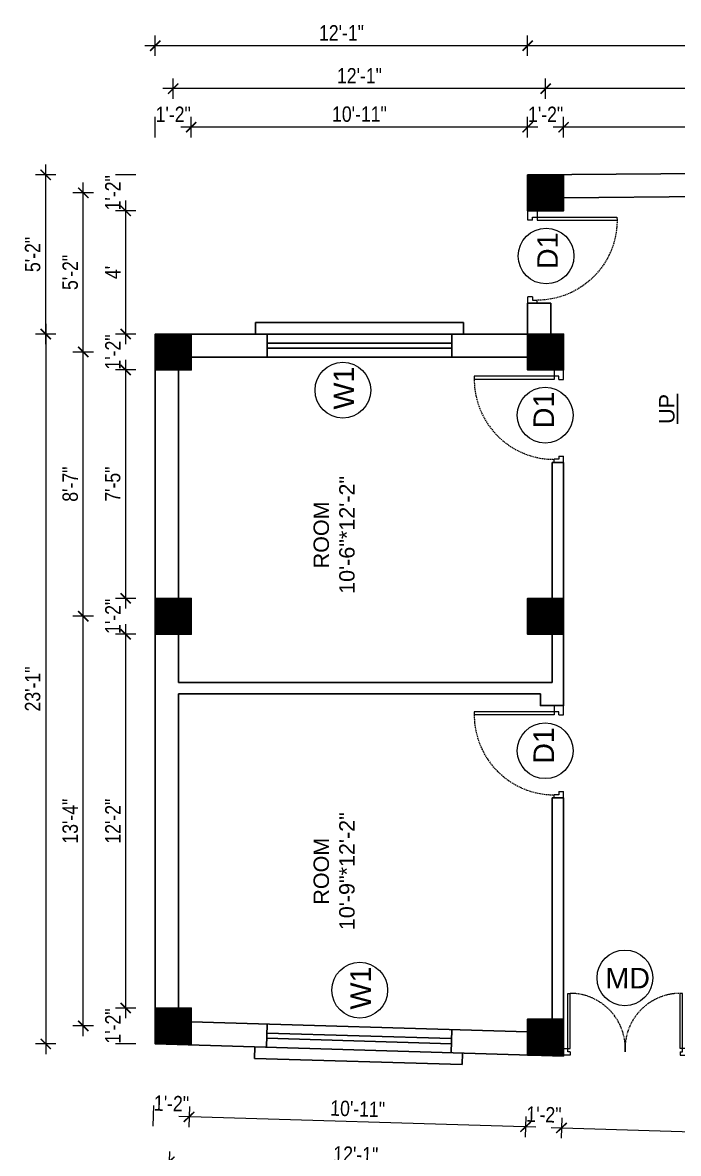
# Model space of a CAD drawing. Header units: inches. Extents: x -9985691 to 3643, y -3270716 to 4788.
# Drawn here: x -4968223.1 to -4967967.6, y -3264834.8 to -3264394.2 of the extents above; entities that cross this region are included whole.
import ezdxf

# ---------------------------------------------------------------- set-up
doc = ezdxf.new("R2010")
doc.units = ezdxf.units.IN
doc.header["$LTSCALE"] = 2
doc.header["$MEASUREMENT"] = 0
doc.header["$PDMODE"] = 34
doc.linetypes.add('HIDDEN', pattern=[0.375, 0.25, -0.125])
doc.layers.get('0').update_dxf_attribs({"linetype": 'CONTINUOUS'})
doc.layers.get('DEFPOINTS').update_dxf_attribs({"color": 141, "linetype": 'CONTINUOUS'})
doc.layers.add('A-Hatch', color=7, linetype='CONTINUOUS')
for name, color, linetype, lineweight in [('Annotate-Lite.w', 177, 'CONTINUOUS', 9), ('DIM 1-100', 4, 'CONTINUOUS', 13), ('Door-Window.w', 4, 'CONTINUOUS', 15), ('TEXT', 181, 'CONTINUOUS', 25)]:
    doc.layers.add(name, color=color, linetype=linetype, lineweight=lineweight)
doc.styles.add('arial.', font='arial.ttf')
doc.styles.add('gaurav', font='arial.ttf')
doc.styles.get("Standard").update_dxf_attribs({"font": 'ARIALN.TTF'})
doc.dimstyles.new('1 by 96', dxfattribs={"dimtxt": 6, "dimasz": 4, "dimexe": 4, "dimexo": 4, "dimgap": 2, "dimtad": 1, "dimdec": 0, "dimzin": 0, "dimdsep": 46, "dimlunit": 4, "dimtxsty": 'Standard', "dimblk": 'ARCHTICK', "dimcen": 0, "dimdle": 4, "dimadec": 0, "dimazin": 0, "dimtfac": 1, "dimtdec": 0, "dimtix": 1, "dimtofl": 0, "dimtmove": 1, "dimatfit": 3, "dimldrblk": 'ARCHTICK', "dimfxl": 4, "dimfxlon": 1, "dimtolj": 1, "dimtzin": 0, "dimlwd": -1, "dimlwe": -1, "dimarcsym": 0})

# ---------------------------------------------------------------- blocks, each defined once
blk = doc.blocks.new('FDFDRE')
at = {"ltscale": 3}
for p, q in [((165701.11, -58637.82), (165701.1, -58641.5)), ((165701.1, -58641.5), (165703.55, -58641.5)), ((165704.78, -58637.83), (165701.11, -58637.82)), ((165703.55, -58641.5), (165703.53, -58672.63)), ((165704.78, -58639.66), (165703.55, -58639.66)), ((165703.55, -58639.66), (165703.55, -58641.5)), ((165703.55, -58641.5), (165704.78, -58641.5)), ((165704.78, -58641.5), (165704.76, -58672.65)), ((165704.78, -58639.66), (165704.78, -58637.83)), ((165766.98, -58637.83), (165770.65, -58637.82)), ((165766.98, -58639.66), (165766.98, -58637.83)), ((165766.98, -58639.66), (165768.2, -58639.66)), ((165766.98, -58641.5), (165767, -58672.65)), ((165768.2, -58641.5), (165766.98, -58641.5)), ((165768.2, -58639.66), (165768.2, -58641.5)), ((165770.65, -58641.5), (165768.2, -58641.5)), ((165768.2, -58641.5), (165768.22, -58672.63)), ((165770.65, -58637.82), (165770.65, -58641.5)), ((165703.53, -58672.63), (165704.76, -58672.65)), ((165768.22, -58672.63), (165767, -58672.65))]:
    blk.add_line(p, q, dxfattribs=at)
at = {"layer": 'Door-Window.w', "color": 9, "linetype": 'HIDDEN', "lineweight": 18}
for centre, start, end in [((165704.78, -58641.5), 269.96183, 3.38353), ((165766.98, -58641.5), 176.61647, 270.03817)]:
    blk.add_arc(centre, 31.16, start, end, dxfattribs=at)
blk = doc.blocks.new('3-0')
at = {"ltscale": 3}
for p, q in [((11063.05, 10097.68), (11065.97, 10099.9)), ((11063.05, 10097.68), (11064.53, 10095.73)), ((11065.25, 10097.81), (11066.71, 10098.92)), ((11065.99, 10096.84), (11065.25, 10097.81)), ((11065.97, 10099.9), (11066.71, 10098.92)), ((11065.99, 10096.84), (11064.53, 10095.73)), ((11085.5, 10074.13), (11110.32, 10092.96)), ((11111.05, 10091.97), (11110.32, 10092.96)), ((11086.24, 10073.15), (11111.05, 10091.97)), ((11084.04, 10073.02), (11082.57, 10071.91)), ((11082.57, 10071.91), (11084.79, 10068.98)), ((11084.04, 10073.02), (11084.78, 10072.04)), ((11084.78, 10072.04), (11086.24, 10073.15)), ((11084.79, 10068.98), (11087.72, 10071.2)), ((11086.24, 10073.15), (11085.5, 10074.13)), ((11087.72, 10071.2), (11086.24, 10073.15))]:
    blk.add_line(p, q, dxfattribs=at)
at = {"layer": 'Door-Window.w', "color": 9, "linetype": 'HIDDEN', "lineweight": 18}
blk.add_arc((11085.5, 10074.13), 31.16, 37.1906, 127.1465, dxfattribs=at)
blk = doc.blocks.new('*D807')
at = {"layer": 'DEFPOINTS', "color": 0, "ltscale": 0.5, "transparency": 16777216}
for p in [(-4968182.96, -3264778.17), (-4968171.43, -3264778.17), (-4968171.43, -3264792.17)]:
    blk.add_point(p, dxfattribs=at)
at = {"layer": 'DIM 1-100', "color": 0, "ltscale": 0.5, "transparency": 16777216}
for p, q in [((-4968178.96, -3264778.17), (-4968186.96, -3264778.17)), ((-4968178.96, -3264792.17), (-4968186.96, -3264792.17))]:
    blk.add_line(p, q, dxfattribs=at)
at = {"layer": 'DIM 1-100', "color": 0, "ltscale": 0.5, "transparency": 16777216, "insert": (-4968187.97, -3264785.17), "char_height": 6, "attachment_point": 5, "rotation": 90}
blk.add_mtext('\\A1;1\'-2"', dxfattribs=at)
blk = doc.blocks.new('_ArchTick')
at = {"color": 0, "linetype": 'ByBlock', "const_width": 0.15}
blk.add_lwpolyline([(-0.5, -0.5), (0.5, 0.5)], dxfattribs=at)
blk = doc.blocks.new('*D808')
at = {"layer": 'DEFPOINTS', "color": 0, "ltscale": 0.5, "transparency": 16777216}
for p in [(-4968182.96, -3264632.53), (-4968171.43, -3264632.53), (-4968171.43, -3264778.17)]:
    blk.add_point(p, dxfattribs=at)
at = {"layer": 'DIM 1-100', "color": 0, "ltscale": 0.5, "transparency": 16777216}
for p, q in [((-4968182.96, -3264782.17), (-4968182.96, -3264628.53)), ((-4968178.96, -3264632.53), (-4968186.96, -3264632.53)), ((-4968178.96, -3264778.17), (-4968186.96, -3264778.17))]:
    blk.add_line(p, q, dxfattribs=at)
at = {"layer": 'DIM 1-100', "color": 0, "ltscale": 0.5, "transparency": 16777216, "xscale": 4, "yscale": 4, "zscale": 4}
for p, rotation in [((-4968182.96, -3264632.53), 90), ((-4968182.96, -3264778.17), 270)]:
    blk.add_blockref('_ArchTick', p, dxfattribs=dict(at, rotation=rotation))
at = {"layer": 'DIM 1-100', "color": 0, "ltscale": 0.5, "transparency": 16777216, "insert": (-4968187.97, -3264705.35), "char_height": 6, "attachment_point": 5, "rotation": 90}
blk.add_mtext('\\A1;12\'-2"', dxfattribs=at)
blk = doc.blocks.new('*D809')
at = {"layer": 'DEFPOINTS', "color": 0, "ltscale": 0.5, "transparency": 16777216}
for p in [(-4968182.96, -3264618.53), (-4968171.43, -3264618.53), (-4968171.43, -3264632.53)]:
    blk.add_point(p, dxfattribs=at)
at = {"layer": 'DIM 1-100', "color": 0, "ltscale": 0.5, "transparency": 16777216}
for p, q in [((-4968178.96, -3264618.53), (-4968186.96, -3264618.53)), ((-4968178.96, -3264632.53), (-4968186.96, -3264632.53))]:
    blk.add_line(p, q, dxfattribs=at)
at = {"layer": 'DIM 1-100', "color": 0, "ltscale": 0.5, "transparency": 16777216, "insert": (-4968187.97, -3264625.53), "char_height": 6, "attachment_point": 5, "rotation": 90}
blk.add_mtext('\\A1;1\'-2"', dxfattribs=at)
blk = doc.blocks.new('*D810')
at = {"layer": 'DEFPOINTS', "color": 0, "ltscale": 0.5, "transparency": 16777216}
for p in [(-4968182.96, -3264529.53), (-4968171.43, -3264529.53), (-4968171.43, -3264618.53)]:
    blk.add_point(p, dxfattribs=at)
at = {"layer": 'DIM 1-100', "color": 0, "ltscale": 0.5, "transparency": 16777216}
for p, q in [((-4968182.96, -3264622.53), (-4968182.96, -3264525.53)), ((-4968178.96, -3264529.53), (-4968186.96, -3264529.53)), ((-4968178.96, -3264618.53), (-4968186.96, -3264618.53))]:
    blk.add_line(p, q, dxfattribs=at)
at = {"layer": 'DIM 1-100', "color": 0, "ltscale": 0.5, "transparency": 16777216, "xscale": 4, "yscale": 4, "zscale": 4}
for p, rotation in [((-4968182.96, -3264529.53), 90), ((-4968182.96, -3264618.53), 270)]:
    blk.add_blockref('_ArchTick', p, dxfattribs=dict(at, rotation=rotation))
at = {"layer": 'DIM 1-100', "color": 0, "ltscale": 0.5, "transparency": 16777216, "insert": (-4968188.01, -3264574.03), "char_height": 6, "attachment_point": 5, "rotation": 90}
blk.add_mtext('\\A1;7\'-5"', dxfattribs=at)
blk = doc.blocks.new('*D811')
at = {"layer": 'DEFPOINTS', "color": 0, "ltscale": 0.5, "transparency": 16777216}
for p in [(-4968182.96, -3264515.53), (-4968171.43, -3264515.53), (-4968171.43, -3264529.53)]:
    blk.add_point(p, dxfattribs=at)
at = {"layer": 'DIM 1-100', "color": 0, "ltscale": 0.5, "transparency": 16777216}
for p, q in [((-4968178.96, -3264515.53), (-4968186.96, -3264515.53)), ((-4968178.96, -3264529.53), (-4968186.96, -3264529.53))]:
    blk.add_line(p, q, dxfattribs=at)
at = {"layer": 'DIM 1-100', "color": 0, "ltscale": 0.5, "transparency": 16777216, "insert": (-4968187.97, -3264522.53), "char_height": 6, "attachment_point": 5, "rotation": 90}
blk.add_mtext('\\A1;1\'-2"', dxfattribs=at)
blk = doc.blocks.new('*D812')
at = {"layer": 'DEFPOINTS', "color": 0, "ltscale": 0.5, "transparency": 16777216}
for p in [(-4968182.96, -3264467.5), (-4968026.3, -3264467.5), (-4968171.43, -3264515.53)]:
    blk.add_point(p, dxfattribs=at)
at = {"layer": 'DIM 1-100', "color": 0, "ltscale": 0.5, "transparency": 16777216}
for p, q in [((-4968182.96, -3264519.53), (-4968182.96, -3264463.5)), ((-4968178.96, -3264467.5), (-4968186.96, -3264467.5)), ((-4968178.96, -3264515.53), (-4968186.96, -3264515.53))]:
    blk.add_line(p, q, dxfattribs=at)
at = {"layer": 'DIM 1-100', "color": 0, "ltscale": 0.5, "transparency": 16777216, "xscale": 4, "yscale": 4, "zscale": 4}
for p, rotation in [((-4968182.96, -3264467.5), 90), ((-4968182.96, -3264515.53), 270)]:
    blk.add_blockref('_ArchTick', p, dxfattribs=dict(at, rotation=rotation))
at = {"layer": 'DIM 1-100', "color": 0, "ltscale": 0.5, "transparency": 16777216, "insert": (-4968187.96, -3264491.52), "char_height": 6, "attachment_point": 5, "rotation": 90}
blk.add_mtext("\\A1;4'", dxfattribs=at)
blk = doc.blocks.new('*D813')
at = {"layer": 'DEFPOINTS', "color": 0, "ltscale": 0.5, "transparency": 16777216}
for p in [(-4968182.96, -3264453.5), (-4968026.3, -3264453.5), (-4968026.3, -3264467.5)]:
    blk.add_point(p, dxfattribs=at)
at = {"layer": 'DIM 1-100', "color": 0, "ltscale": 0.5, "transparency": 16777216}
for p, q in [((-4968178.96, -3264453.5), (-4968186.96, -3264453.5)), ((-4968178.96, -3264467.5), (-4968186.96, -3264467.5))]:
    blk.add_line(p, q, dxfattribs=at)
at = {"layer": 'DIM 1-100', "color": 0, "ltscale": 0.5, "transparency": 16777216, "insert": (-4968187.97, -3264460.5), "char_height": 6, "attachment_point": 5, "rotation": 90}
blk.add_mtext('\\A1;1\'-2"', dxfattribs=at)
blk = doc.blocks.new('*D814')
at = {"layer": 'DEFPOINTS', "color": 0, "ltscale": 0.5, "transparency": 16777216}
for p in [(-4968199.49, -3264625.53), (-4968164.43, -3264625.53), (-4968164.43, -3264785.17)]:
    blk.add_point(p, dxfattribs=at)
at = {"layer": 'DIM 1-100', "color": 0, "ltscale": 0.5, "transparency": 16777216}
for p, q in [((-4968199.49, -3264789.17), (-4968199.49, -3264621.53)), ((-4968195.49, -3264625.53), (-4968203.49, -3264625.53)), ((-4968195.49, -3264785.17), (-4968203.49, -3264785.17))]:
    blk.add_line(p, q, dxfattribs=at)
at = {"layer": 'DIM 1-100', "color": 0, "ltscale": 0.5, "transparency": 16777216, "xscale": 4, "yscale": 4, "zscale": 4}
for p, rotation in [((-4968199.49, -3264625.53), 90), ((-4968199.49, -3264785.17), 270)]:
    blk.add_blockref('_ArchTick', p, dxfattribs=dict(at, rotation=rotation))
at = {"layer": 'DIM 1-100', "color": 0, "ltscale": 0.5, "transparency": 16777216, "insert": (-4968204.55, -3264705.35), "char_height": 6, "attachment_point": 5, "rotation": 90}
blk.add_mtext('\\A1;13\'-4"', dxfattribs=at)
blk = doc.blocks.new('*D815')
at = {"layer": 'DEFPOINTS', "color": 0, "ltscale": 0.5, "transparency": 16777216}
for p in [(-4968199.49, -3264522.53), (-4968164.43, -3264522.53), (-4968164.43, -3264625.53)]:
    blk.add_point(p, dxfattribs=at)
at = {"layer": 'DIM 1-100', "color": 0, "ltscale": 0.5, "transparency": 16777216}
for p, q in [((-4968199.49, -3264629.53), (-4968199.49, -3264518.53)), ((-4968195.49, -3264522.53), (-4968203.49, -3264522.53)), ((-4968195.49, -3264625.53), (-4968203.49, -3264625.53))]:
    blk.add_line(p, q, dxfattribs=at)
at = {"layer": 'DIM 1-100', "color": 0, "ltscale": 0.5, "transparency": 16777216, "xscale": 4, "yscale": 4, "zscale": 4}
for p, rotation in [((-4968199.49, -3264522.53), 90), ((-4968199.49, -3264625.53), 270)]:
    blk.add_blockref('_ArchTick', p, dxfattribs=dict(at, rotation=rotation))
at = {"layer": 'DIM 1-100', "color": 0, "ltscale": 0.5, "transparency": 16777216, "insert": (-4968204.55, -3264574.03), "char_height": 6, "attachment_point": 5, "rotation": 90}
blk.add_mtext('\\A1;8\'-7"', dxfattribs=at)
blk = doc.blocks.new('*D816')
at = {"layer": 'DEFPOINTS', "color": 0, "ltscale": 0.5, "transparency": 16777216}
for p in [(-4968199.49, -3264460.5), (-4968019.3, -3264460.5), (-4968164.43, -3264522.53)]:
    blk.add_point(p, dxfattribs=at)
at = {"layer": 'DIM 1-100', "color": 0, "ltscale": 0.5, "transparency": 16777216}
for p, q in [((-4968199.49, -3264526.53), (-4968199.49, -3264456.5)), ((-4968195.49, -3264460.5), (-4968203.49, -3264460.5)), ((-4968195.49, -3264522.53), (-4968203.49, -3264522.53))]:
    blk.add_line(p, q, dxfattribs=at)
at = {"layer": 'DIM 1-100', "color": 0, "ltscale": 0.5, "transparency": 16777216, "xscale": 4, "yscale": 4, "zscale": 4}
for p, rotation in [((-4968199.49, -3264460.5), 90), ((-4968199.49, -3264522.53), 270)]:
    blk.add_blockref('_ArchTick', p, dxfattribs=dict(at, rotation=rotation))
at = {"layer": 'DIM 1-100', "color": 0, "ltscale": 0.5, "transparency": 16777216, "insert": (-4968204.55, -3264491.52), "char_height": 6, "attachment_point": 5, "rotation": 90}
blk.add_mtext('\\A1;5\'-2"', dxfattribs=at)
blk = doc.blocks.new('*D817')
at = {"layer": 'DEFPOINTS', "color": 0, "ltscale": 0.5, "transparency": 16777216}
for p in [(-4968171.43, -3264515.53), (-4968214.12, -3264792.17), (-4968171.43, -3264792.17)]:
    blk.add_point(p, dxfattribs=at)
at = {"layer": 'DIM 1-100', "color": 0, "ltscale": 0.5, "transparency": 16777216}
for p, q in [((-4968214.12, -3264511.53), (-4968214.12, -3264796.17)), ((-4968210.12, -3264515.53), (-4968218.12, -3264515.53)), ((-4968210.12, -3264792.17), (-4968218.12, -3264792.17))]:
    blk.add_line(p, q, dxfattribs=at)
at = {"layer": 'DIM 1-100', "color": 0, "ltscale": 0.5, "transparency": 16777216, "xscale": 4, "yscale": 4, "zscale": 4}
for p, rotation in [((-4968214.12, -3264515.53), 90), ((-4968214.12, -3264792.17), 270)]:
    blk.add_blockref('_ArchTick', p, dxfattribs=dict(at, rotation=rotation))
at = {"layer": 'DIM 1-100', "color": 0, "ltscale": 0.5, "transparency": 16777216, "insert": (-4968219.19, -3264653.85), "char_height": 6, "attachment_point": 5, "rotation": 90}
blk.add_mtext('\\A1;23\'-1"', dxfattribs=at)
blk = doc.blocks.new('*D818')
at = {"layer": 'DEFPOINTS', "color": 0, "ltscale": 0.5, "transparency": 16777216}
for p in [(-4968214.12, -3264453.5), (-4968026.3, -3264453.5), (-4968171.43, -3264515.53)]:
    blk.add_point(p, dxfattribs=at)
at = {"layer": 'DIM 1-100', "color": 0, "ltscale": 0.5, "transparency": 16777216}
for p, q in [((-4968214.12, -3264519.53), (-4968214.12, -3264449.5)), ((-4968210.12, -3264453.5), (-4968218.12, -3264453.5)), ((-4968210.12, -3264515.53), (-4968218.12, -3264515.53))]:
    blk.add_line(p, q, dxfattribs=at)
at = {"layer": 'DIM 1-100', "color": 0, "ltscale": 0.5, "transparency": 16777216, "xscale": 4, "yscale": 4, "zscale": 4}
for p, rotation in [((-4968214.12, -3264453.5), 90), ((-4968214.12, -3264515.53), 270)]:
    blk.add_blockref('_ArchTick', p, dxfattribs=dict(at, rotation=rotation))
at = {"layer": 'DIM 1-100', "color": 0, "ltscale": 0.5, "transparency": 16777216, "insert": (-4968219.19, -3264484.52), "char_height": 6, "attachment_point": 5, "rotation": 90}
blk.add_mtext('\\A1;5\'-2"', dxfattribs=at)
blk = doc.blocks.new('*D819')
at = {"layer": 'DEFPOINTS', "color": 0, "ltscale": 0.5, "transparency": 16777216}
for p in [(-4968026.3, -3264796.48), (-4968012.3, -3264796.9), (-4968027.13, -3264824.48)]:
    blk.add_point(p, dxfattribs=at)
at = {"layer": 'DIM 1-100', "color": 0, "ltscale": 0.5, "transparency": 16777216}
for p, q in [((-4968027.01, -3264820.48), (-4968027.25, -3264828.48)), ((-4968013.01, -3264820.9), (-4968013.25, -3264828.9))]:
    blk.add_line(p, q, dxfattribs=at)
at = {"layer": 'DIM 1-100', "color": 0, "ltscale": 0.5, "transparency": 16777216, "insert": (-4968019.98, -3264819.68), "char_height": 6, "attachment_point": 5, "rotation": 358.2969}
blk.add_mtext('\\A1;1\'-2"', dxfattribs=at)
blk = doc.blocks.new('*D820')
at = {"layer": 'DEFPOINTS', "color": 0, "ltscale": 0.5, "transparency": 16777216}
for p in [(-4968012.3, -3264796.9), (-4967867.3, -3264801.21), (-4967868.13, -3264829.21)]:
    blk.add_point(p, dxfattribs=at)
at = {"layer": 'DIM 1-100', "color": 0, "ltscale": 0.5, "transparency": 16777216}
for p, q in [((-4968013.01, -3264820.9), (-4968013.25, -3264828.9)), ((-4968017.13, -3264824.78), (-4967864.13, -3264829.33)), ((-4967868.01, -3264825.21), (-4967868.25, -3264833.21))]:
    blk.add_line(p, q, dxfattribs=at)
at = {"layer": 'DIM 1-100', "color": 0, "ltscale": 0.5, "transparency": 16777216, "xscale": 4, "yscale": 4, "zscale": 4}
for p, rotation in [((-4968013.13, -3264824.9), 178.2968649636043), ((-4967868.13, -3264829.21), 358.2968649636043)]:
    blk.add_blockref('_ArchTick', p, dxfattribs=dict(at, rotation=rotation))
at = {"layer": 'DIM 1-100', "color": 0, "ltscale": 0.5, "transparency": 16777216, "insert": (-4967940.48, -3264822.04), "char_height": 6, "attachment_point": 5, "rotation": 358.2969}
blk.add_mtext('\\A1;12\'-1"', dxfattribs=at)
blk = doc.blocks.new('*D822')
at = {"layer": 'DEFPOINTS', "color": 0, "ltscale": 0.5, "transparency": 16777216}
for p in [(-4968157.43, -3264792.17), (-4968026.3, -3264796.48), (-4968158.27, -3264820.58)]:
    blk.add_point(p, dxfattribs=at)
at = {"layer": 'DIM 1-100', "color": 0, "ltscale": 0.5, "transparency": 16777216}
for p, q in [((-4968158.15, -3264816.58), (-4968158.39, -3264824.58)), ((-4968023.13, -3264824.6), (-4968162.27, -3264820.46)), ((-4968027.01, -3264820.48), (-4968027.25, -3264828.48))]:
    blk.add_line(p, q, dxfattribs=at)
at = {"layer": 'DIM 1-100', "color": 0, "ltscale": 0.5, "transparency": 16777216, "xscale": 4, "yscale": 4, "zscale": 4}
for p, rotation in [((-4968158.27, -3264820.58), 178.2968649636043), ((-4968027.13, -3264824.48), 358.2968649636043)]:
    blk.add_blockref('_ArchTick', p, dxfattribs=dict(at, rotation=rotation))
at = {"layer": 'DIM 1-100', "color": 0, "ltscale": 0.5, "transparency": 16777216, "insert": (-4968092.55, -3264817.47), "char_height": 6, "attachment_point": 5, "rotation": 358.2969}
blk.add_mtext('\\A1;10\'-11"', dxfattribs=at)
blk = doc.blocks.new('*D823')
at = {"layer": 'DEFPOINTS', "color": 0, "ltscale": 0.5, "transparency": 16777216}
for p in [(-4968171.43, -3264792.17), (-4968157.43, -3264792.17), (-4968172.26, -3264820.17)]:
    blk.add_point(p, dxfattribs=at)
at = {"layer": 'DIM 1-100', "color": 0, "ltscale": 0.5, "transparency": 16777216}
for p, q in [((-4968172.14, -3264816.17), (-4968172.38, -3264824.16)), ((-4968158.15, -3264816.58), (-4968158.39, -3264824.58))]:
    blk.add_line(p, q, dxfattribs=at)
at = {"layer": 'DIM 1-100', "color": 0, "ltscale": 0.5, "transparency": 16777216, "insert": (-4968165.12, -3264815.36), "char_height": 6, "attachment_point": 5, "rotation": 358.2969}
blk.add_mtext('\\A1;1\'-2"', dxfattribs=at)
blk = doc.blocks.new('*D763')
at = {"layer": 'DEFPOINTS', "color": 0, "ltscale": 0.5, "transparency": 16777216}
for p in [(-4968019.3, -3264789.48), (-4967860.3, -3264794.21), (-4968020.87, -3264842.38)]:
    blk.add_point(p, dxfattribs=at)
at = {"layer": 'DIM 1-100', "color": 0, "ltscale": 0.5, "transparency": 16777216}
for p, q in [((-4968020.75, -3264838.38), (-4968020.99, -3264846.38)), ((-4967857.87, -3264847.23), (-4968024.87, -3264842.26)), ((-4967861.75, -3264843.11), (-4967861.99, -3264851.11))]:
    blk.add_line(p, q, dxfattribs=at)
at = {"layer": 'DIM 1-100', "color": 0, "ltscale": 0.5, "transparency": 16777216, "xscale": 4, "yscale": 4, "zscale": 4}
for p, rotation in [((-4968020.87, -3264842.38), 178.2968649667786), ((-4967861.87, -3264847.11), 358.2968649667786)]:
    blk.add_blockref('_ArchTick', p, dxfattribs=dict(at, rotation=rotation))
at = {"layer": 'DIM 1-100', "color": 0, "ltscale": 0.5, "transparency": 16777216, "insert": (-4967941.22, -3264839.68), "char_height": 6, "attachment_point": 5, "rotation": 358.2969}
blk.add_mtext('\\A1;13\'-3"', dxfattribs=at)
blk = doc.blocks.new('*D764')
at = {"layer": 'DEFPOINTS', "color": 0, "ltscale": 0.5, "transparency": 16777216}
for p in [(-4968164.43, -3264785.17), (-4968019.3, -3264789.48), (-4968166, -3264838.06)]:
    blk.add_point(p, dxfattribs=at)
at = {"layer": 'DIM 1-100', "color": 0, "ltscale": 0.5, "transparency": 16777216}
for p, q in [((-4968165.88, -3264834.07), (-4968166.12, -3264842.06)), ((-4968016.87, -3264842.5), (-4968170, -3264837.95)), ((-4968020.75, -3264838.38), (-4968020.99, -3264846.38))]:
    blk.add_line(p, q, dxfattribs=at)
at = {"layer": 'DIM 1-100', "color": 0, "ltscale": 0.5, "transparency": 16777216, "xscale": 4, "yscale": 4, "zscale": 4}
for p, rotation in [((-4968166, -3264838.06), 178.2968649636043), ((-4968020.87, -3264842.38), 358.2968649636043)]:
    blk.add_blockref('_ArchTick', p, dxfattribs=dict(at, rotation=rotation))
at = {"layer": 'DIM 1-100', "color": 0, "ltscale": 0.5, "transparency": 16777216, "insert": (-4968093.29, -3264835.21), "char_height": 6, "attachment_point": 5, "rotation": 358.2969}
blk.add_mtext('\\A1;12\'-1"', dxfattribs=at)
blk = doc.blocks.new('*D765')
at = {"layer": 'DEFPOINTS', "color": 0, "ltscale": 0.5, "transparency": 16777216}
for p in [(-4968171.43, -3264792.17), (-4967853.3, -3264801.63), (-4967855.1, -3264862.37)]:
    blk.add_point(p, dxfattribs=at)
at = {"layer": 'DIM 1-100', "color": 0, "ltscale": 0.5, "transparency": 16777216}
for p, q in [((-4968173.11, -3264848.92), (-4968173.35, -3264856.91)), ((-4968177.23, -3264852.8), (-4967851.11, -3264862.49)), ((-4967854.99, -3264858.38), (-4967855.22, -3264866.37))]:
    blk.add_line(p, q, dxfattribs=at)
at = {"layer": 'DIM 1-100', "color": 0, "ltscale": 0.5, "transparency": 16777216, "xscale": 4, "yscale": 4, "zscale": 4}
for p, rotation in [((-4968173.23, -3264852.92), 178.2968649667986), ((-4967855.1, -3264862.37), 358.2968649667986)]:
    blk.add_blockref('_ArchTick', p, dxfattribs=dict(at, rotation=rotation))
at = {"layer": 'DIM 1-100', "color": 0, "ltscale": 0.5, "transparency": 16777216, "insert": (-4968014.02, -3264852.58), "char_height": 6, "attachment_point": 5, "rotation": 358.2969}
blk.add_mtext('\\A1;26\'-6"', dxfattribs=at)
blk = doc.blocks.new('*D836')
at = {"layer": 'DEFPOINTS', "color": 0, "ltscale": 0.5, "transparency": 16777216}
for p in [(-4968012.3, -3264434.93), (-4967867.3, -3264452.28), (-4968012.3, -3264453.5)]:
    blk.add_point(p, dxfattribs=at)
at = {"layer": 'DIM 1-100', "color": 0, "ltscale": 0.5, "transparency": 16777216}
for p, q in [((-4968012.3, -3264438.93), (-4968012.3, -3264430.93)), ((-4967867.3, -3264438.93), (-4967867.3, -3264430.93)), ((-4967863.3, -3264434.93), (-4968016.3, -3264434.93))]:
    blk.add_line(p, q, dxfattribs=at)
at = {"layer": 'DIM 1-100', "color": 0, "ltscale": 0.5, "transparency": 16777216, "xscale": 4, "yscale": 4, "zscale": 4, "rotation": 180}
blk.add_blockref('_ArchTick', (-4968012.3, -3264434.93), dxfattribs=at)
at = {"layer": 'DIM 1-100', "color": 0, "ltscale": 0.5, "transparency": 16777216, "xscale": 4, "yscale": 4, "zscale": 4}
blk.add_blockref('_ArchTick', (-4967867.3, -3264434.93), dxfattribs=at)
at = {"layer": 'DIM 1-100', "color": 0, "ltscale": 0.5, "transparency": 16777216, "insert": (-4967939.8, -3264429.92), "char_height": 6, "attachment_point": 5}
blk.add_mtext('\\A1;12\'-1"', dxfattribs=at)
blk = doc.blocks.new('*D824')
at = {"layer": 'DEFPOINTS', "color": 0, "ltscale": 0.5, "transparency": 16777216}
for p in [(-4968026.3, -3264434.93), (-4968026.3, -3264453.5), (-4968012.3, -3264453.5)]:
    blk.add_point(p, dxfattribs=at)
at = {"layer": 'DIM 1-100', "color": 0, "ltscale": 0.5, "transparency": 16777216}
for p, q in [((-4968026.3, -3264438.93), (-4968026.3, -3264430.93)), ((-4968012.3, -3264438.93), (-4968012.3, -3264430.93))]:
    blk.add_line(p, q, dxfattribs=at)
at = {"layer": 'DIM 1-100', "color": 0, "ltscale": 0.5, "transparency": 16777216, "insert": (-4968019.3, -3264429.92), "char_height": 6, "attachment_point": 5}
blk.add_mtext('\\A1;1\'-2"', dxfattribs=at)
blk = doc.blocks.new('*D825')
at = {"layer": 'DEFPOINTS', "color": 0, "ltscale": 0.5, "transparency": 16777216}
for p in [(-4968157.43, -3264434.93), (-4968026.3, -3264453.5), (-4968157.43, -3264515.53)]:
    blk.add_point(p, dxfattribs=at)
at = {"layer": 'DIM 1-100', "color": 0, "ltscale": 0.5, "transparency": 16777216}
for p, q in [((-4968157.43, -3264438.93), (-4968157.43, -3264430.93)), ((-4968026.3, -3264438.93), (-4968026.3, -3264430.93)), ((-4968022.3, -3264434.93), (-4968161.43, -3264434.93))]:
    blk.add_line(p, q, dxfattribs=at)
at = {"layer": 'DIM 1-100', "color": 0, "ltscale": 0.5, "transparency": 16777216, "xscale": 4, "yscale": 4, "zscale": 4, "rotation": 180}
blk.add_blockref('_ArchTick', (-4968157.43, -3264434.93), dxfattribs=at)
at = {"layer": 'DIM 1-100', "color": 0, "ltscale": 0.5, "transparency": 16777216, "xscale": 4, "yscale": 4, "zscale": 4}
blk.add_blockref('_ArchTick', (-4968026.3, -3264434.93), dxfattribs=at)
at = {"layer": 'DIM 1-100', "color": 0, "ltscale": 0.5, "transparency": 16777216, "insert": (-4968091.86, -3264429.87), "char_height": 6, "attachment_point": 5}
blk.add_mtext('\\A1;10\'-11"', dxfattribs=at)
blk = doc.blocks.new('*D826')
at = {"layer": 'DEFPOINTS', "color": 0, "ltscale": 0.5, "transparency": 16777216}
for p in [(-4968171.43, -3264434.93), (-4968171.43, -3264515.53), (-4968157.43, -3264515.53)]:
    blk.add_point(p, dxfattribs=at)
at = {"layer": 'DIM 1-100', "color": 0, "ltscale": 0.5, "transparency": 16777216}
for p, q in [((-4968171.43, -3264438.93), (-4968171.43, -3264430.93)), ((-4968157.43, -3264438.93), (-4968157.43, -3264430.93))]:
    blk.add_line(p, q, dxfattribs=at)
at = {"layer": 'DIM 1-100', "color": 0, "ltscale": 0.5, "transparency": 16777216, "insert": (-4968164.43, -3264429.92), "char_height": 6, "attachment_point": 5}
blk.add_mtext('\\A1;1\'-2"', dxfattribs=at)
blk = doc.blocks.new('*D827')
at = {"layer": 'DEFPOINTS', "color": 0, "ltscale": 0.5, "transparency": 16777216}
for p in [(-4968019.3, -3264419.9), (-4968019.3, -3264460.5), (-4967860.3, -3264459.28)]:
    blk.add_point(p, dxfattribs=at)
at = {"layer": 'DIM 1-100', "color": 0, "ltscale": 0.5, "transparency": 16777216}
for p, q in [((-4968019.3, -3264423.9), (-4968019.3, -3264415.9)), ((-4967860.3, -3264423.9), (-4967860.3, -3264415.9)), ((-4967856.3, -3264419.9), (-4968023.3, -3264419.9))]:
    blk.add_line(p, q, dxfattribs=at)
at = {"layer": 'DIM 1-100', "color": 0, "ltscale": 0.5, "transparency": 16777216, "xscale": 4, "yscale": 4, "zscale": 4, "rotation": 180}
blk.add_blockref('_ArchTick', (-4968019.3, -3264419.9), dxfattribs=at)
at = {"layer": 'DIM 1-100', "color": 0, "ltscale": 0.5, "transparency": 16777216, "xscale": 4, "yscale": 4, "zscale": 4}
blk.add_blockref('_ArchTick', (-4967860.3, -3264419.9), dxfattribs=at)
at = {"layer": 'DIM 1-100', "color": 0, "ltscale": 0.5, "transparency": 16777216, "insert": (-4967939.8, -3264414.84), "char_height": 6, "attachment_point": 5}
blk.add_mtext('\\A1;13\'-3"', dxfattribs=at)
blk = doc.blocks.new('*D828')
at = {"layer": 'DEFPOINTS', "color": 0, "ltscale": 0.5, "transparency": 16777216}
for p in [(-4968164.43, -3264419.9), (-4968019.3, -3264460.5), (-4968164.43, -3264522.53)]:
    blk.add_point(p, dxfattribs=at)
at = {"layer": 'DIM 1-100', "color": 0, "ltscale": 0.5, "transparency": 16777216}
for p, q in [((-4968164.43, -3264423.9), (-4968164.43, -3264415.9)), ((-4968019.3, -3264423.9), (-4968019.3, -3264415.9)), ((-4968015.3, -3264419.9), (-4968168.43, -3264419.9))]:
    blk.add_line(p, q, dxfattribs=at)
at = {"layer": 'DIM 1-100', "color": 0, "ltscale": 0.5, "transparency": 16777216, "xscale": 4, "yscale": 4, "zscale": 4, "rotation": 180}
blk.add_blockref('_ArchTick', (-4968164.43, -3264419.9), dxfattribs=at)
at = {"layer": 'DIM 1-100', "color": 0, "ltscale": 0.5, "transparency": 16777216, "xscale": 4, "yscale": 4, "zscale": 4}
blk.add_blockref('_ArchTick', (-4968019.3, -3264419.9), dxfattribs=at)
at = {"layer": 'DIM 1-100', "color": 0, "ltscale": 0.5, "transparency": 16777216, "insert": (-4968091.86, -3264414.89), "char_height": 6, "attachment_point": 5}
blk.add_mtext('\\A1;12\'-1"', dxfattribs=at)
blk = doc.blocks.new('*D829')
at = {"layer": 'DEFPOINTS', "color": 0, "ltscale": 0.5, "transparency": 16777216}
for p in [(-4968026.3, -3264403.17), (-4967853.3, -3264452.17), (-4968026.3, -3264453.5)]:
    blk.add_point(p, dxfattribs=at)
at = {"layer": 'DIM 1-100', "color": 0, "ltscale": 0.5, "transparency": 16777216}
for p, q in [((-4968026.3, -3264407.17), (-4968026.3, -3264399.17)), ((-4967853.3, -3264407.17), (-4967853.3, -3264399.17)), ((-4967849.3, -3264403.17), (-4968030.3, -3264403.17))]:
    blk.add_line(p, q, dxfattribs=at)
at = {"layer": 'DIM 1-100', "color": 0, "ltscale": 0.5, "transparency": 16777216, "xscale": 4, "yscale": 4, "zscale": 4, "rotation": 180}
blk.add_blockref('_ArchTick', (-4968026.3, -3264403.17), dxfattribs=at)
at = {"layer": 'DIM 1-100', "color": 0, "ltscale": 0.5, "transparency": 16777216, "xscale": 4, "yscale": 4, "zscale": 4}
blk.add_blockref('_ArchTick', (-4967853.3, -3264403.17), dxfattribs=at)
at = {"layer": 'DIM 1-100', "color": 0, "ltscale": 0.5, "transparency": 16777216, "insert": (-4967939.8, -3264398.11), "char_height": 6, "attachment_point": 5}
blk.add_mtext('\\A1;14\'-5"', dxfattribs=at)
blk = doc.blocks.new('*D830')
at = {"layer": 'DEFPOINTS', "color": 0, "ltscale": 0.5, "transparency": 16777216}
for p in [(-4968171.43, -3264403.17), (-4968026.3, -3264453.5), (-4968171.43, -3264515.53)]:
    blk.add_point(p, dxfattribs=at)
at = {"layer": 'DIM 1-100', "color": 0, "ltscale": 0.5, "transparency": 16777216}
for p, q in [((-4968171.43, -3264407.17), (-4968171.43, -3264399.17)), ((-4968026.3, -3264407.17), (-4968026.3, -3264399.17)), ((-4968022.3, -3264403.17), (-4968175.43, -3264403.17))]:
    blk.add_line(p, q, dxfattribs=at)
at = {"layer": 'DIM 1-100', "color": 0, "ltscale": 0.5, "transparency": 16777216, "xscale": 4, "yscale": 4, "zscale": 4, "rotation": 180}
blk.add_blockref('_ArchTick', (-4968171.43, -3264403.17), dxfattribs=at)
at = {"layer": 'DIM 1-100', "color": 0, "ltscale": 0.5, "transparency": 16777216, "xscale": 4, "yscale": 4, "zscale": 4}
blk.add_blockref('_ArchTick', (-4968026.3, -3264403.17), dxfattribs=at)
at = {"layer": 'DIM 1-100', "color": 0, "ltscale": 0.5, "transparency": 16777216, "insert": (-4968098.86, -3264398.16), "char_height": 6, "attachment_point": 5}
blk.add_mtext('\\A1;12\'-1"', dxfattribs=at)

msp = doc.modelspace()

# ---------------------------------------------------------------- hatches: boundary and pattern name
at = {"layer": 'A-Hatch', "ltscale": 0.5}
h = msp.add_hatch(dxfattribs=at)
h.set_pattern_fill('ANSI31', color=256, angle=90)
h.set_pattern_definition([(135, (-8232697.6284, 1710641.3748), (-0.0883883476483, -0.0883883476483), [])])
h.paths.add_polyline_path([(-4968026.3, -3264453.5), (-4968026.3, -3264467.5), (-4968012.3, -3264467.5), (-4968012.3, -3264453.5)])
h = msp.add_hatch(dxfattribs=at)
h.set_pattern_fill('ANSI31', color=256, angle=90)
h.set_pattern_definition([(135, (-8232842.75536, 1710579.34895), (-0.0883883476483, -0.0883883476483), [])])
h.paths.add_polyline_path([(-4968171.43, -3264515.53), (-4968171.43, -3264529.53), (-4968157.43, -3264529.53), (-4968157.43, -3264515.53)])
h = msp.add_hatch(dxfattribs=at)
h.set_pattern_fill('ANSI31', color=256, angle=90)
h.set_pattern_definition([(135, (-8232697.6284, 1710579.34895), (-0.0883883476483, -0.0883883476483), [])])
h.paths.add_polyline_path([(-4968026.3, -3264515.53), (-4968026.3, -3264529.53), (-4968012.3, -3264529.53), (-4968012.3, -3264515.53)])
h = msp.add_hatch(dxfattribs=at)
h.set_pattern_fill('ANSI31', color=256, angle=90)
h.set_pattern_definition([(135, (-8232842.75536, 1710476.34895), (-0.0883883476483, -0.0883883476483), [])])
h.paths.add_polyline_path([(-4968171.43, -3264618.53), (-4968171.43, -3264632.53), (-4968157.43, -3264632.53), (-4968157.43, -3264618.53)])
h = msp.add_hatch(dxfattribs=at)
h.set_pattern_fill('ANSI31', color=256, angle=90)
h.set_pattern_definition([(135, (-8232697.6284, 1710476.34895), (-0.0883883476483, -0.0883883476483), [])])
h.paths.add_polyline_path([(-4968026.3, -3264618.53), (-4968026.3, -3264632.53), (-4968012.3, -3264632.53), (-4968012.3, -3264618.53)])
h = msp.add_hatch(dxfattribs=at)
h.set_pattern_fill('ANSI31', color=256, angle=90)
h.set_pattern_definition([(135, (-8232842.75536, 1710316.70878), (-0.0883883476483, -0.0883883476483), [])])
h.paths.add_polyline_path([(-4968171.43, -3264778.17), (-4968171.43, -3264792.17), (-4968157.43, -3264792.17), (-4968157.43, -3264778.17)])
h = msp.add_hatch(dxfattribs=at)
h.set_pattern_fill('ANSI31', color=256, angle=90)
h.set_pattern_definition([(135, (-8232697.6284, 1710312.39357), (-0.0883883476483, -0.0883883476483), [])])
h.paths.add_polyline_path([(-4968026.3, -3264782.48), (-4968026.3, -3264796.48), (-4968012.3, -3264796.48), (-4968012.3, -3264782.48)])

# ---------------------------------------------------------------- linework, layer by layer
at = {"ltscale": 0.5}
for p, q in [((-4967867.3, -3264461.28), (-4968012.3, -3264462.39)), ((-4968026.3, -3264503.5), (-4968026.3, -3264515.53)), ((-4968026.3, -3264503.5), (-4968017.3, -3264503.5)), ((-4968017.3, -3264515.53), (-4968017.3, -3264503.5)), ((-4968051.36, -3264511.03), (-4968132.36, -3264511.03)), ((-4968132.36, -3264515.53), (-4968132.36, -3264511.03)), ((-4968051.36, -3264515.53), (-4968051.36, -3264511.03)), ((-4968016.8, -3264515.53), (-4968171.43, -3264515.53)), ((-4968127.86, -3264524.53), (-4968127.86, -3264515.53)), ((-4968055.86, -3264519.03), (-4968127.86, -3264519.03)), ((-4968055.86, -3264524.53), (-4968055.86, -3264515.53)), ((-4968055.86, -3264521.03), (-4968127.86, -3264521.03)), ((-4968026.3, -3264524.53), (-4968157.43, -3264524.53)), ((-4968162.43, -3264529.53), (-4968162.43, -3264618.53)), ((-4968016.8, -3264618.53), (-4968016.8, -3264565.53)), ((-4968016.8, -3264565.53), (-4968012.3, -3264565.53)), ((-4968012.3, -3264660.28), (-4968012.3, -3264565.53)), ((-4968162.43, -3264632.53), (-4968162.43, -3264651.28)), ((-4968016.8, -3264651.28), (-4968016.8, -3264632.53)), ((-4968162.43, -3264651.28), (-4968016.8, -3264651.28)), ((-4968162.43, -3264655.78), (-4968162.43, -3264778.17)), ((-4968162.43, -3264655.78), (-4968021.3, -3264655.78)), ((-4968016.8, -3264782.48), (-4968016.8, -3264696.28)), ((-4968016.8, -3264696.28), (-4968012.3, -3264696.28)), ((-4968012.3, -3264796.9), (-4968012.3, -3264696.28)), ((-4968157.43, -3264783.58), (-4968026.3, -3264787.48)), ((-4968127.85, -3264784.46), (-4968128.11, -3264793.46)), ((-4968055.98, -3264790.1), (-4968127.95, -3264787.96)), ((-4968055.88, -3264786.6), (-4968056.15, -3264795.6)), ((-4968056.04, -3264792.1), (-4968128.01, -3264789.96)), ((-4968132.61, -3264793.32), (-4968132.75, -3264797.82)), ((-4968051.65, -3264795.73), (-4968051.78, -3264800.23)), ((-4968132.75, -3264797.82), (-4968051.78, -3264800.23))]:
    msp.add_line(p, q, dxfattribs=at)
for points in [[(-4967964.3, -3264798.33), (-4967853.3, -3264801.63), (-4967853.3, -3264452.17), (-4968026.3, -3264453.5)], [(-4968171.43, -3264515.53), (-4968171.43, -3264792.17), (-4968012.3, -3264796.9)], [(-4968012.3, -3264651.28), (-4968012.3, -3264651.28), (-4968012.3, -3264660.28), (-4968021.3, -3264660.28), (-4968021.3, -3264655.78)], [(-4968021.3, -3264651.28), (-4968021.3, -3264651.28), (-4968016.8, -3264651.28)]]:
    msp.add_lwpolyline(points, dxfattribs=at)
for points in [[(-4968026.3, -3264467.5), (-4968026.3, -3264453.5), (-4968012.3, -3264453.5), (-4968012.3, -3264467.5)], [(-4968171.43, -3264529.53), (-4968171.43, -3264515.53), (-4968157.43, -3264515.53), (-4968157.43, -3264529.53)], [(-4968026.3, -3264529.53), (-4968026.3, -3264515.53), (-4968012.3, -3264515.53), (-4968012.3, -3264529.53)], [(-4968171.43, -3264632.53), (-4968171.43, -3264618.53), (-4968157.43, -3264618.53), (-4968157.43, -3264632.53)], [(-4968026.3, -3264632.53), (-4968026.3, -3264618.53), (-4968012.3, -3264618.53), (-4968012.3, -3264632.53)], [(-4968171.43, -3264792.17), (-4968171.43, -3264778.17), (-4968157.43, -3264778.17), (-4968157.43, -3264792.17)], [(-4968026.3, -3264796.48), (-4968026.3, -3264782.48), (-4968012.3, -3264782.48), (-4968012.3, -3264796.48)]]:
    msp.add_lwpolyline(points, close=True, dxfattribs=at)
at = {"layer": 'Annotate-Lite.w', "ltscale": 0.005}
for centre in [(-4968019.12, -3264485.13), (-4968098.31, -3264537.41), (-4968019.48, -3264547.15), (-4968019.48, -3264677.9), (-4967988.4, -3264766.42), (-4968091.74, -3264771.21)]:
    msp.add_circle(centre, 10.86, dxfattribs=at)

# ---------------------------------------------------------------- block references
at = {"layer": 'Door-Window.w', "linetype": 'ByBlock'}
for p, xscale, yscale, zscale, rotation in [((-4982939.14, -3263137.01), -0.9997907822323194, 0.9997907819967047, 0.9997907821954303, 217.1524242959098), ((-4953099.45, -3263199.03), 0.9997907823099139, 0.9997907820742985, 0.9997907822730241, 142.8475757040901), ((-4953099.45, -3263329.78), 0.9997907823099139, 0.9997907820742985, 0.9997907822730241, 142.8475757040901)]:
    msp.add_blockref('3-0', p, dxfattribs=dict(at, xscale=xscale, yscale=yscale, zscale=zscale, rotation=rotation))
at = {"layer": 'Door-Window.w', "ltscale": 0.005, "xscale": 0.6902152811431093, "yscale": 0.6902152811431093, "zscale": 0.690215281206522, "rotation": 179.999999999704}
msp.add_blockref('FDFDRE', (-4853594.86, -3305269.21), dxfattribs=at)

# ---------------------------------------------------------------- texts
at = {"layer": 'Annotate-Lite.w', "ltscale": 0.005, "char_height": 8, "style": 'gaurav'}
for s, insert, attachment_point, rotation in [('D1', (-4968014.56, -3264490.22), 7, 89.9618), ('W1', (-4968101.96, -3264544.96), 1, 90), ('D1', (-4968024.03, -3264552.24), 1, 90.0382), ('D1', (-4968024.03, -3264682.99), 1, 90.0382), ('W1', (-4968095.39, -3264778.76), 1, 90), ('MD', (-4967996.01, -3264762.52), 1, 359.9618)]:
    msp.add_mtext_dynamic_manual_height_columns(s, width=8, gutter_width=100, heights=[0], dxfattribs=dict(at, insert=insert, attachment_point=attachment_point, rotation=rotation))
at = {"layer": 'TEXT', "lineweight": -2, "insert": (-4967972.04, -3264544.71), "char_height": 6, "width": 26.6739, "attachment_point": 5, "rotation": 90, "style": 'arial.'}
msp.add_mtext('{\\LUP}', dxfattribs=at)
at = {"layer": 'TEXT', "lineweight": -2, "char_height": 6, "attachment_point": 5, "rotation": 90, "style": 'arial.'}
for s, insert in [('ROOM\\P10\'-6"*12\'-2"', (-4968101.7, -3264593.8)), ('ROOM\\P10\'-9"*12\'-2"', (-4968101.7, -3264724.85))]:
    msp.add_mtext_dynamic_manual_height_columns(s, width=45.7314, gutter_width=30, heights=[0], dxfattribs=dict(at, insert=insert))

# ---------------------------------------------------------------- dimensions: what is measured, and where the dimension line sits
at = {"layer": 'DIM 1-100', "ltscale": 0.5}
for base, p1, p2, angle, picture, middle in [((-4968171.43, -3264403.17), (-4968026.3, -3264453.5), (-4968171.43, -3264515.53), 180, '*D830', (-4968098.86, -3264398.16)), ((-4968026.3, -3264403.17), (-4967853.3, -3264452.17), (-4968026.3, -3264453.5), 180, '*D829', (-4967939.8, -3264398.11)), ((-4968164.43, -3264419.9), (-4968019.3, -3264460.5), (-4968164.43, -3264522.53), 180, '*D828', (-4968091.86, -3264414.89)), ((-4968019.3, -3264419.9), (-4967860.3, -3264459.28), (-4968019.3, -3264460.5), 180, '*D827', (-4967939.8, -3264414.84)), ((-4968171.43, -3264434.93), (-4968157.43, -3264515.53), (-4968171.43, -3264515.53), 180, '*D826', (-4968164.43, -3264429.92)), ((-4968157.43, -3264434.93), (-4968026.3, -3264453.5), (-4968157.43, -3264515.53), 180, '*D825', (-4968091.86, -3264429.87)), ((-4968026.3, -3264434.93), (-4968012.3, -3264453.5), (-4968026.3, -3264453.5), 180, '*D824', (-4968019.3, -3264429.92)), ((-4968012.3, -3264434.93), (-4967867.3, -3264452.28), (-4968012.3, -3264453.5), 180, '*D836', (-4967939.8, -3264429.92)), ((-4968214.12, -3264453.5), (-4968171.43, -3264515.53), (-4968026.3, -3264453.5), 90, '*D818', (-4968219.19, -3264484.52)), ((-4968182.96, -3264453.5), (-4968026.3, -3264467.5), (-4968026.3, -3264453.5), 90, '*D813', (-4968187.97, -3264460.5)), ((-4968199.49, -3264460.5), (-4968164.43, -3264522.53), (-4968019.3, -3264460.5), 90, '*D816', (-4968204.55, -3264491.52)), ((-4968182.96, -3264467.5), (-4968171.43, -3264515.53), (-4968026.3, -3264467.5), 90, '*D812', (-4968187.96, -3264491.52)), ((-4968214.12, -3264792.17), (-4968171.43, -3264515.53), (-4968171.43, -3264792.17), 90, '*D817', (-4968219.19, -3264653.85)), ((-4968182.96, -3264515.53), (-4968171.43, -3264529.53), (-4968171.43, -3264515.53), 90, '*D811', (-4968187.97, -3264522.53)), ((-4968199.49, -3264522.53), (-4968164.43, -3264625.53), (-4968164.43, -3264522.53), 90, '*D815', (-4968204.55, -3264574.03)), ((-4968182.96, -3264529.53), (-4968171.43, -3264618.53), (-4968171.43, -3264529.53), 90, '*D810', (-4968188.01, -3264574.03)), ((-4968182.96, -3264618.53), (-4968171.43, -3264632.53), (-4968171.43, -3264618.53), 90, '*D809', (-4968187.97, -3264625.53)), ((-4968199.49, -3264625.53), (-4968164.43, -3264785.17), (-4968164.43, -3264625.53), 90, '*D814', (-4968204.55, -3264705.35)), ((-4968182.96, -3264632.53), (-4968171.43, -3264778.17), (-4968171.43, -3264632.53), 90, '*D808', (-4968187.97, -3264705.35)), ((-4968182.96, -3264778.17), (-4968171.43, -3264792.17), (-4968171.43, -3264778.17), 90, '*D807', (-4968187.97, -3264785.17)), ((-4968166, -3264838.06), (-4968019.3, -3264789.48), (-4968164.43, -3264785.17), 358.2969, '*D764', (-4968093.29, -3264835.21)), ((-4968172.26, -3264820.17), (-4968157.43, -3264792.17), (-4968171.43, -3264792.17), 358.2969, '*D823', (-4968165.12, -3264815.36)), ((-4968158.27, -3264820.58), (-4968026.3, -3264796.48), (-4968157.43, -3264792.17), 358.2969, '*D822', (-4968092.55, -3264817.47)), ((-4967868.13, -3264829.21), (-4968012.3, -3264796.9), (-4967867.3, -3264801.21), 358.2969, '*D820', (-4967940.48, -3264822.04))]:
    dim = msp.add_linear_dim(base=base, p1=p1, p2=p2, angle=angle, dimstyle='1 by 96', dxfattribs=at)
    dim.commit()
    dim.dimension.update_dxf_attribs({"geometry": picture, "text_midpoint": middle})
for p1, p2, distance, picture, middle in [((-4968171.43, -3264792.17), (-4967853.3, -3264801.63), -60.77, '*D765', (-4968014.02, -3264852.58)), ((-4967860.3, -3264794.21), (-4968019.3, -3264789.48), 52.92, '*D763', (-4967941.22, -3264839.68)), ((-4968012.3, -3264796.9), (-4968026.3, -3264796.48), 28.01, '*D819', (-4968019.98, -3264819.68))]:
    dim = msp.add_aligned_dim(p1=p1, p2=p2, distance=distance, dimstyle='1 by 96', dxfattribs=at)
    dim.commit()
    dim.dimension.update_dxf_attribs({"geometry": picture, "text_midpoint": middle})

doc.saveas('drawing.dxf')
